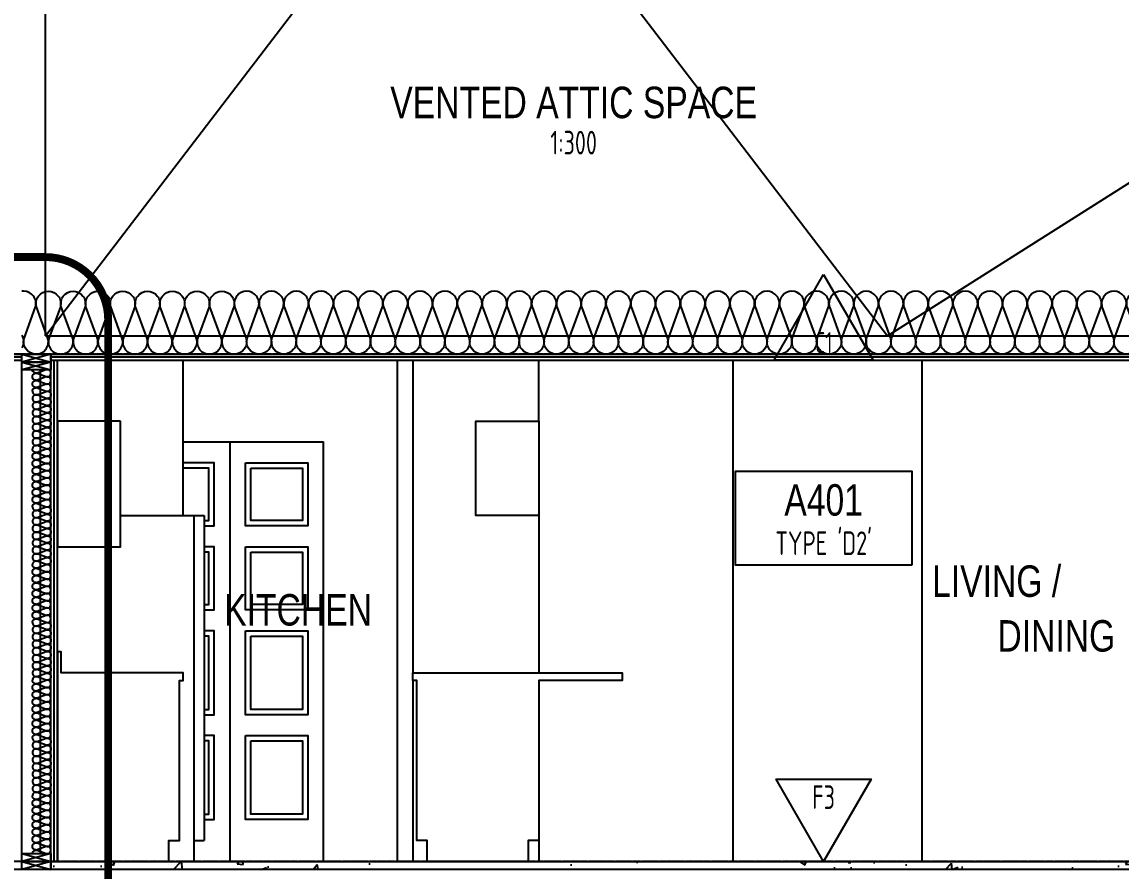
# Model space of a CAD drawing. Extents: x -2060 to 2145, y -590 to 992.
# Drawn here: x 1524.5 to 1734, y 234.7 to 396.6 of the extents above; entities that cross this region are included whole.
import ezdxf
from ezdxf.enums import TextEntityAlignment as Align

# ---------------------------------------------------------------- set-up
doc = ezdxf.new("R2010")
doc.units = 0
doc.header["$MEASUREMENT"] = 0
doc.linetypes.add('GRIDLINE', pattern=[1.53125, 1.375, -0.0625, 0.03125, -0.0625])
doc.layers.get('0').update_dxf_attribs({"linetype": 'CONTINUOUS'})
for name, color, linetype in [('3', 85, 'CONTINUOUS'), ('DETAIL', 171, 'CONTINUOUS'), ('FURNITURE', 51, 'CONTINUOUS'), ('GRIDLINES', 65, 'GRIDLINE'), ('HATCH', 92, 'CONTINUOUS'), ('STAIRS', 101, 'CONTINUOUS'), ('TEXT', 82, 'CONTINUOUS'), ('WALL', 215, 'CONTINUOUS')]:
    doc.layers.add(name, color=color, linetype=linetype)
doc.styles.add('48-ATT', font='archtitl.shx', dxfattribs={"width": 0.8, "height": 6})
doc.styles.add('AT', font='architxt.shx', dxfattribs={"width": 0.8})
doc.styles.add('ATT', font='archtitl.shx', dxfattribs={"width": 0.8})

# ---------------------------------------------------------------- blocks, each defined once
blk = doc.blocks.new('BATT')
blk.add_lwpolyline([(1, 0, 0.492581), (0.753, 0.19), (0.247, 0.007, -0.492581), (0, 0.197, -0.492581), (0.247, 0.387), (0.753, 0.203, 0.492581), (1, 0.394, 0.492581), (0.753, 0.584), (0.247, 0.4, -0.492581), (0, 0.59, -0.492581), (0.247, 0.781), (0.753, 0.597, 0.492581), (1, 0.787, 0.492581), (0.753, 0.978), (0.247, 0.794, -0.492581), (0, 0.984, -0.492581), (0.247, 1.174), (0.753, 0.991, 0.492581), (1, 1.181, 0.492581), (0.753, 1.371), (0.247, 1.188, -0.492581), (0, 1.378, -0.492581), (0.247, 1.568), (0.753, 1.384, 0.492581), (1, 1.575, 0.492581), (0.753, 1.765), (0.247, 1.581, -0.492581), (0, 1.771, -0.492581), (0.247, 1.962), (0.753, 1.778, 0.492581), (1, 1.968, 0.492581), (0.753, 2.158), (0.247, 1.975, -0.492581), (0, 2.165, -0.492581), (0.247, 2.355), (0.753, 2.172, 0.492581), (1, 2.362, 0.492581), (0.753, 2.552), (0.247, 2.369, -0.492581), (0, 2.559, -0.492581), (0.247, 2.749), (0.753, 2.565, 0.492581), (1, 2.756, 0.492581), (0.753, 2.946), (0.247, 2.762, -0.492581), (0, 2.952, -0.492581), (0.247, 3.143), (0.753, 2.959, 0.492581), (1, 3.149)], format="xyb")
blk = doc.blocks.new('W1')
blk.add_lwpolyline([(0, 0), (0.1886, 0.3267), (-0.1886, 0.3267)], close=True)
at = {"style": 'AT', "width": 0.8}
blk.add_attdef('XX', text='', height=0.0938, dxfattribs=at).set_placement((0.0003, 0.2088), align=Align.CENTER)
blk = doc.blocks.new('W4')
blk.add_lwpolyline([(0, 16.34), (9.43, 0), (-9.43, 0)], close=True)
at = {"style": 'AT', "width": 0.8}
blk.add_attdef('XX', text='', height=4, dxfattribs=at).set_placement((0.01, 1.32), align=Align.CENTER)

msp = doc.modelspace()

# ---------------------------------------------------------------- hatches: boundary and pattern name
at = {"layer": 'HATCH'}
h = msp.add_hatch(dxfattribs=at)
h.set_pattern_fill('AR-CONC', color=256, scale=2, style=0)
h.set_pattern_definition([(50, (1217.022, 59.328), (14.3452, -1.25504), [1.5, -16.5]), (355, (1217.022, 59.328), (-2.77503, 15.04384), [1.2, -13.2]), (100.4514, (1218.217, 59.224), (11.5702, 13.7888), [1.2748, -14.02284]), (46.1842, (1217.022, 63.328), (21.3448, -3.3104), [2.25, -24.75]), (96.6356, (1218.8, 63.052), (18.69325, 19.48236), [1.9122, -21.03426]), (351.184, (1217.022, 63.328), (18.69324, 19.4824), [1.8, -19.8]), (21, (1219.022, 62.328), (11.93814, -8.05238), [1.5, -16.5]), (326, (1219.022, 62.328), (4.8663, 14.503), [1.2, -13.2]), (71.4514, (1220.016, 61.657), (16.80445, 6.4506), [1.2748, -14.02284]), (37.5, (1217.0216, 59.328), (0.243197, 6.657877), [0, -13.04, 0, -13.4, 0, -13.25]), (7.5, (1217.0216, 59.328), (5.26139, 7.888234), [0, -7.64, 0, -12.74, 0, -5.05]), (327.5, (1212.5616, 59.328), (10.67645, -0.451097), [0, -5, 0, -15.6, 0, -20.7]), (317.5, (1210.562, 59.328), (11.66372, 2.0021), [0, -6.5, 0, -10.36, 0, -14.7])])
h.paths.add_polyline_path([(1826.0134, 235.0324), (1530.0134, 235.0324), (1530.0134, 236.5324), (1826.0134, 236.5324)])

# ---------------------------------------------------------------- linework, layer by layer
at = {"layer": '3'}
for p, q in [((1451.5134, 332.1574), (1524.5134, 332.1574)), ((1530.0134, 332.1574), (1826.0134, 332.1574)), ((1531.2634, 236.5324), (1531.2634, 332.1574)), ((1830.0134, 235.0324), (1122.0134, 235.0324))]:
    msp.add_line(p, q, dxfattribs=at)
at = {"layer": 'DETAIL'}
for points in [[(1530.0134, 331.7824), (1524.5134, 331.7824), (1524.5134, 333.2824), (1530.0134, 333.2824)], [(1530.0134, 330.2824), (1524.5134, 330.2824), (1524.5134, 331.7824), (1530.0134, 331.7824)], [(1543.2634, 320.5324), (1531.2634, 320.5324), (1531.2634, 296.5324), (1543.2634, 296.5324)], [(1623.0134, 302.5324), (1611.0134, 302.5324), (1611.0134, 320.5324), (1623.0134, 320.5324)], [(1552.5134, 236.5324), (1552.5134, 240.5324), (1554.5134, 240.5324), (1554.5134, 271.0324), (1555.2634, 271.0324), (1555.2634, 272.5324), (1532.0134, 272.5324), (1532.0134, 276.5324), (1531.2634, 276.5324), (1531.2634, 236.5324), (1552.5134, 236.5324)], [(1601.7634, 236.5324), (1601.7634, 240.5324), (1599.7634, 240.5324), (1599.7634, 271.0324), (1599.0134, 271.0324), (1599.0134, 272.5324), (1638.9467, 272.5324), (1638.9467, 271.0324), (1623.0134, 271.0324), (1623.0134, 240.5324), (1621.0134, 240.5324), (1621.0134, 236.5324), (1601.7634, 236.5324)], [(1530.0134, 236.5324), (1524.5134, 236.5324), (1524.5134, 238.0324), (1530.0134, 238.0324)], [(1530.0134, 235.0324), (1524.5134, 235.0324), (1524.5134, 236.5324), (1530.0134, 236.5324)]]:
    msp.add_lwpolyline(points, close=True, dxfattribs=at)
at = {"layer": 'FURNITURE'}
for p, q in [((1530.0134, 333.2824), (1524.5134, 331.7824)), ((1524.5134, 333.2824), (1530.0134, 331.7824)), ((1524.5134, 331.7824), (1530.0134, 330.2824)), ((1530.0134, 331.7824), (1524.5134, 330.2824)), ((1555.2634, 302.5324), (1555.2634, 332.1574)), ((1599.0316, 332.1574), (1599.0316, 272.5324)), ((1623.0134, 320.5324), (1623.0134, 332.1574)), ((1543.2634, 302.5324), (1559.2634, 302.5324)), ((1557.2634, 302.5324), (1557.2634, 236.5324)), ((1559.2634, 302.5324), (1559.2634, 240.5324)), ((1623.0134, 302.5324), (1623.0134, 272.5324)), ((1599.0134, 271.0324), (1599.0316, 236.5324)), ((1557.2634, 240.5324), (1559.2634, 240.5324)), ((1623.0134, 240.5324), (1623.0134, 236.5324)), ((1524.5134, 238.0324), (1530.0134, 236.5324)), ((1530.0134, 238.0324), (1524.5134, 236.5324)), ((1530.0134, 236.5324), (1524.5134, 235.0324)), ((1524.5134, 236.5324), (1530.0134, 235.0324))]:
    msp.add_line(p, q, dxfattribs=at)
at = {"layer": 'FURNITURE', "color": 11}
for p, q in [((1596.0316, 332.1574), (1596.0316, 236.5324)), ((1660.0134, 332.1574), (1660.0134, 236.5324)), ((1696.0134, 332.1574), (1696.0134, 236.5324)), ((1555.2634, 316.5324), (1582.0134, 316.5324)), ((1564.1384, 316.5324), (1564.1384, 236.5324)), ((1582.0134, 236.5324), (1582.0134, 316.5324))]:
    msp.add_line(p, q, dxfattribs=at)
for points in [[(1559.2634, 300.5324), (1561.1384, 300.5324), (1561.1384, 312.5324), (1555.2634, 312.5324)], [(1559.2634, 301.5324), (1560.1384, 301.5324), (1560.1384, 311.5324), (1555.2634, 311.5324)], [(1559.2634, 284.5324), (1561.1384, 284.5324), (1561.1384, 296.5324), (1559.2634, 296.5324)], [(1559.2634, 285.5324), (1560.1384, 285.5324), (1560.1384, 295.5324), (1559.2634, 295.5324)], [(1559.2634, 264.5324), (1561.1384, 264.5324), (1561.1384, 280.5324), (1559.2634, 280.5324)], [(1559.2634, 265.5324), (1560.1384, 265.5324), (1560.1384, 279.5324), (1559.2634, 279.5324)], [(1559.2634, 244.5324), (1561.1384, 244.5324), (1561.1384, 260.5324), (1559.2634, 260.5324)], [(1559.2634, 245.5324), (1560.1384, 245.5324), (1560.1384, 259.5324), (1559.2634, 259.5324)]]:
    msp.add_lwpolyline(points, dxfattribs=at)
for points in [[(1567.1384, 312.5324), (1579.0134, 312.5324), (1579.0134, 300.5324), (1567.1384, 300.5324)], [(1568.1384, 311.5324), (1578.0134, 311.5324), (1578.0134, 301.5324), (1568.1384, 301.5324)], [(1567.1384, 296.5324), (1579.0134, 296.5324), (1579.0134, 284.5324), (1567.1384, 284.5324)], [(1568.1384, 295.5324), (1578.0134, 295.5324), (1578.0134, 285.5324), (1568.1384, 285.5324)], [(1567.1384, 280.5324), (1579.0134, 280.5324), (1579.0134, 264.5324), (1567.1384, 264.5324)], [(1568.1384, 279.5324), (1578.0134, 279.5324), (1578.0134, 265.5324), (1568.1384, 265.5324)], [(1567.1384, 260.5324), (1579.0134, 260.5324), (1579.0134, 244.5324), (1567.1384, 244.5324)], [(1568.1384, 259.5324), (1578.0134, 259.5324), (1578.0134, 245.5324), (1568.1384, 245.5324)]]:
    msp.add_lwpolyline(points, close=True, dxfattribs=at)
at = {"layer": 'GRIDLINES'}
for p, q in [((2144.8737, 333.2824), (912.0134, 333.2824)), ((2144.8737, 236.5324), (912.0134, 236.5324))]:
    msp.add_line(p, q, dxfattribs=at)
at = {"layer": 'HATCH'}
for points in [[(1527.1851, 333.2824, -0.4925808), (1524.9025, 336.2515), (1527.1057, 342.3133, 0.4925808), (1524.8231, 345.2824, 0.03289272), (1524.5134, 345.262, 0.03289272)], [(1524.5134, 336.8854), (1524.7438, 336.2515, -0.19696258), (1524.5134, 334.475, -0.19696258)], [(1526.5134, 326.2115, -0.4925808), (1527.3794, 326.8773), (1529.1474, 326.2347, 0.4925808), (1530.0134, 326.9004, 0.4925808), (1529.1474, 327.5662), (1527.3794, 326.9236, -0.4925808), (1526.5134, 327.5893, -0.4925808), (1527.3794, 328.255), (1529.1474, 327.6125, 0.4925808), (1530.0134, 328.2782, 0.4925808), (1529.1474, 328.9439), (1527.3794, 328.3014, -0.4925808), (1526.5134, 328.9671, -0.4925808), (1527.3794, 329.6328), (1529.1474, 328.9903, 0.4925808), (1530.0134, 329.656, 0.29340926), (1529.6112, 330.2824, 0.29340926)], [(1529.0392, 330.2824), (1527.3794, 329.6791, -0.46467241), (1526.5162, 330.2824)]]:
    msp.add_lwpolyline(points, format="xyb", dxfattribs=at)
at = {"layer": 'STAIRS'}
for p, q in [((1529.0134, 336.7824), (1529.0134, 474.3971)), ((1529.0134, 336.7824), (1850.0134, 336.7824)), ((1122.5134, 333.2824), (1853.5134, 333.2824)), ((1524.5134, 236.5324), (1524.5134, 333.2824)), ((1530.0134, 236.5324), (1530.0134, 333.2824)), ((1451.5134, 332.7824), (1524.5134, 332.7824)), ((1530.0134, 332.7824), (1826.0134, 332.7824)), ((1530.6384, 236.5324), (1530.6384, 332.1574)), ((1528.0134, 238.0324), (1528.0134, 330.2824))]:
    msp.add_line(p, q, dxfattribs=at)
at = {"layer": 'STAIRS', "linetype": 'Continuous'}
for p, q in [((1529.0134, 336.7824), (1609.2634, 441.705)), ((1609.2634, 441.705), (1689.5134, 336.7824)), ((1689.5134, 336.7824), (1769.7634, 387.6263))]:
    msp.add_line(p, q, dxfattribs=at)
at = {"layer": 'TEXT', "linetype": 'Continuous', "const_width": 1.5, "flags": 128}
msp.add_lwpolyline([(1528.9452, 351.8001), (1520.1546, 351.8001, 0.41421356), (1508.1546, 339.8001), (1508.1546, -113.0628, 0.41421356), (1520.1546, -125.0628), (1528.9452, -125.0628, 0.41421356), (1540.9452, -113.0628), (1540.9452, 339.8001, 0.41421356)], format="xyb", close=True, dxfattribs=at)
at = {"layer": 'TEXT'}
msp.add_lwpolyline([(1694.1259, 293.0324), (1660.5259, 293.0324), (1660.5259, 310.9824), (1694.1259, 310.9824)], close=True, dxfattribs=at)
at = {"layer": 'WALL'}
msp.add_lwpolyline([(1826.0134, 235.0324), (1530.0134, 235.0324), (1530.0134, 236.5324), (1826.0134, 236.5324)], close=True, dxfattribs=at)

# ---------------------------------------------------------------- block references
at = {"layer": 'HATCH'}
for p, xscale, yscale, zscale, rotation in [((1527.1851, 345.2824), 12, 12, 12, 270), ((1602.7671, 345.2824), -12, 12, 12, 90), ((1640.5582, 345.2824), -12, 12, 12, 90), ((1678.3492, 345.2824), -12, 12, 12, 90), ((1716.1403, 345.2824), -12, 12, 12, 90), ((1753.9313, 345.2824), -12, 12, 12, 90), ((1530.0134, 326.2115), 3.5, 3.5, 3.5, 180), ((1530.0134, 304.1667), 3.5, 3.5, 3.5, 180), ((1530.0134, 282.122), 3.5, 3.5, 3.5, 180), ((1530.0134, 260.0772), 3.5, 3.5, 3.5, 180)]:
    msp.add_blockref('BATT', p, dxfattribs=dict(at, xscale=xscale, yscale=yscale, zscale=zscale, rotation=rotation))
at = {"layer": 'HATCH', "xscale": -3.5, "yscale": 3.5, "zscale": 3.5}
for p in [(1530.0134, 304.1667), (1530.0134, 282.122), (1530.0134, 260.0772), (1530.0134, 238.0324)]:
    msp.add_blockref('BATT', p, dxfattribs=at)
at = {"layer": 'TEXT'}
msp.add_blockref('W4', (1677.3259, 332.1574), dxfattribs=at).add_auto_attribs({'XX': 'C1'})
ref = msp.add_blockref('W1', (1677.3259, 236.5324), dxfattribs=dict(at, xscale=-48, yscale=48, zscale=48))
ref.add_attrib('XX', 'F3', dxfattribs={"layer": '0', "height": 4.5, "style": 'AT', "width": 0.8}).set_placement((1677.3115, 246.5558), align=Align.CENTER)

# ---------------------------------------------------------------- texts
at = {"layer": 'TEXT', "style": '48-ATT', "width": 0.8}
for s, p in [('VENTED ATTIC SPACE', (1629.6703, 381.2824)), ('KITCHEN', (1577.1384, 284.5324))]:
    msp.add_text(s, height=6, dxfattribs=at).set_placement(p, align=Align.MIDDLE)
at = {"layer": 'TEXT', "width": 0.8}
for s, height, style, p in [('1:300', 4.5, 'AT', (1629.6703, 371.3676)), ('A401', 6, 'ATT', (1677.3259, 302.4824)), ("TYPE 'D2'", 4.5, 'AT', (1677.3259, 294.9824))]:
    msp.add_text(s, height=height, dxfattribs=dict(at, style=style)).set_placement(p, align=Align.CENTER)
at = {"layer": 'TEXT', "style": '48-ATT', "width": 0.8}
for s, p in [('LIVING /', (1698, 287)), ('DINING', (1710.4509, 276.561))]:
    msp.add_text(s, height=6, dxfattribs=at).set_placement(p)

doc.saveas('drawing.dxf')
